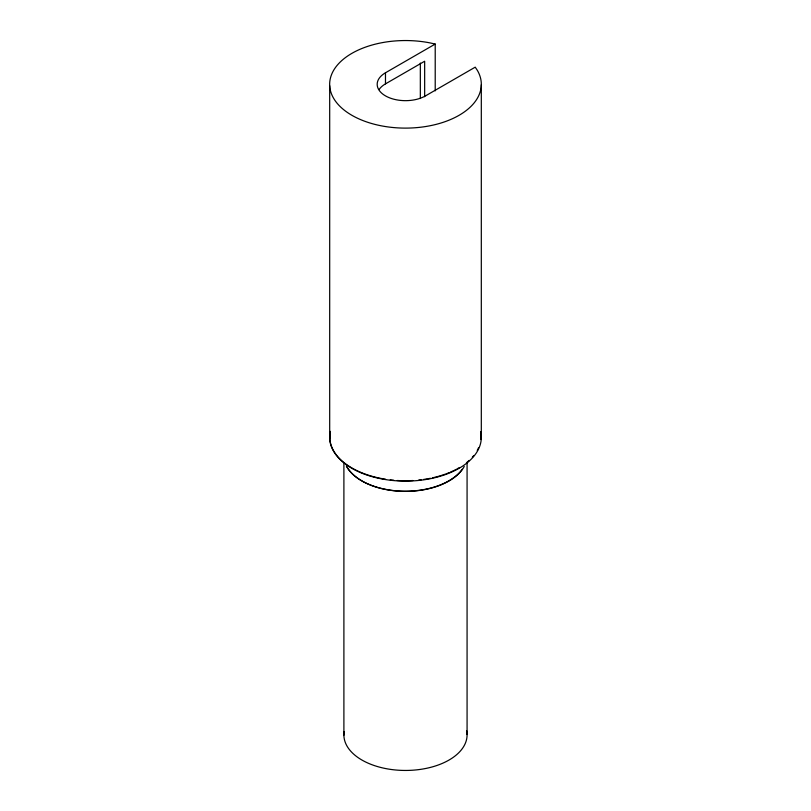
<?xml version="1.0" encoding="UTF-8"?>
<svg xmlns="http://www.w3.org/2000/svg" width="811" height="811" viewBox="0 0 811 811"><rect width="100%" height="100%" fill="white"/><g stroke="black" fill="none" stroke-linecap="round" stroke-linejoin="round"><path stroke-width="1.22" d="M435.213 44.058L429.668 42.831A75.828 43.784 0 0 0 330.097 79.6A75.828 43.784 0 0 0 413.671 127.854A75.828 43.784 0 0 0 477.355 70.364L475.226 67.161L425.491 95.88A28.294 16.332 0 0 1 385.478 95.88A28.294 16.332 0 0 1 385.478 72.777L435.213 44.058L435.213 90.873M379.072 89.565A28.294 16.332 0 0 1 385.478 83.868L424.66 61.241L424.66 96.702M481.308 84.79L481.308 437.788M467.075 463.02L467.075 734.523M420.331 63.045L420.331 98.506M385.478 72.777L385.478 83.868M343.894 463.76L343.894 735.263M329.692 85.702L329.692 438.71M480.68 431.695A75.828 43.784 0 0 1 405.216 481.116A75.828 43.784 0 0 1 330.361 431.391M462.229 469.285A61.636 35.583 0 0 1 402.246 491.182A61.636 35.583 0 0 1 346.317 465.96M478.551 447.733A75.504 43.591 0 0 1 477.233 450.399M473.746 455.569A75.504 43.591 0 0 1 472.326 457.222M469.143 460.435A75.504 43.591 0 0 1 466.447 462.736M459.482 467.511A75.504 43.591 0 0 1 456.907 468.971M456.025 469.447A75.504 43.591 0 0 1 454.221 470.36M453.298 470.806A75.504 43.591 0 0 1 450.46 472.093M449.487 472.509A75.504 43.591 0 0 1 446.516 473.685M445.503 474.06A75.504 43.591 0 0 1 441.346 475.459M440.292 475.783A75.504 43.591 0 0 1 432.628 477.791M430.377 478.277A75.504 43.591 0 0 1 428.107 478.713M426.951 478.916A75.504 43.591 0 0 1 423.484 479.463M421.142 479.777A75.504 43.591 0 0 1 418.79 480.051M412.85 480.528A75.504 43.591 0 0 1 397.309 480.507M393.751 480.234A75.504 43.591 0 0 1 390.213 479.869M385.56 479.23A75.504 43.591 0 0 1 330.422 431.574M480.609 433.997A75.504 43.591 0 0 1 480.69 439.532M466.67 730.802A61.595 35.562 0 0 1 406.129 770.45A61.595 35.562 0 0 1 344.158 731.542M464.257 466.447A61.595 35.562 0 0 1 406.129 491.375A61.595 35.562 0 0 1 347.108 467.156"/></g></svg>
